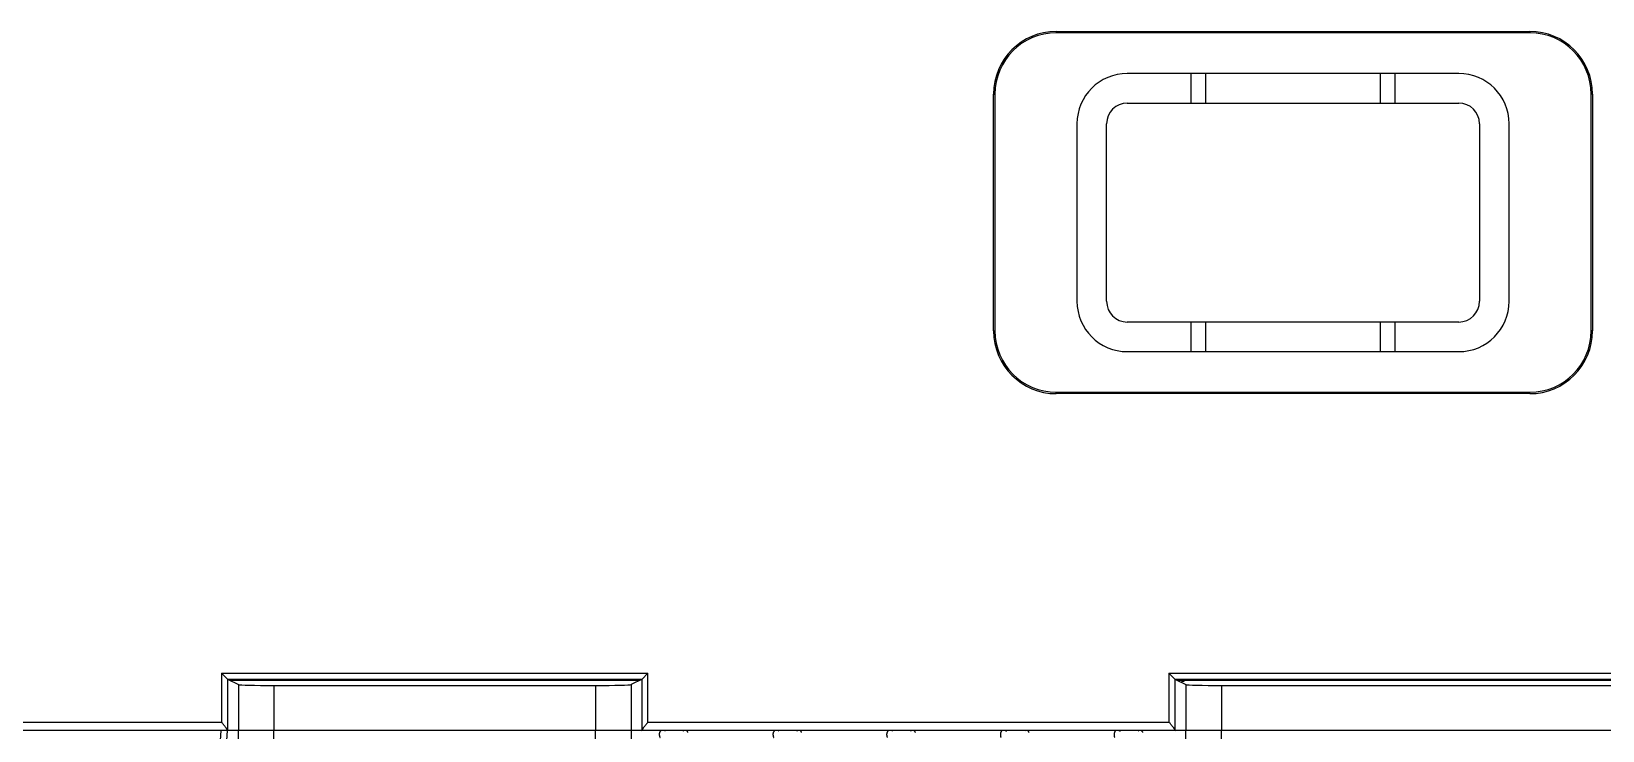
# Model space of a CAD drawing. Header units: millimetres. Extents: x 620 to 19791, y 2539 to 6969.
# Drawn here: x 14993.4 to 15126.1, y 4474.1 to 4533.1 of the extents above; entities that cross this region are included whole.
import ezdxf

# ---------------------------------------------------------------- set-up
doc = ezdxf.new("R2010")
doc.units = ezdxf.units.MM

# ---------------------------------------------------------------- blocks, each defined once
blk = doc.blocks.new('DTGFH')
at = {"color": 7, "linetype": 'Continuous'}
for p, q in [((9401.05, 4441.2), (8801.05, 4441.2)), ((9183.31, 4438.2), (9183.52, 4441.2)), ((9183.82, 4437.95), (9184.05, 4441.2)), ((9184.96, 4437.33), (9184.96, 4441.2)), ((9187.96, 4437.4), (9187.96, 4441.2)), ((9215.14, 4437.4), (9215.14, 4441.2)), ((9218.14, 4441.2), (9218.14, 4437.33)), ((9221.03, 4441.14), (9220.93, 4441.2)), ((9222.56, 4441.14), (9222.59, 4441.2)), ((9230.64, 4441.14), (9230.53, 4441.2)), ((9232.16, 4441.14), (9232.19, 4441.2)), ((9240.24, 4441.14), (9240.14, 4441.2)), ((9241.77, 4441.14), (9241.8, 4441.2)), ((9249.74, 4441.2), (9249.85, 4441.14)), ((9251.4, 4441.2), (9251.37, 4441.14)), ((9259.34, 4441.2), (9259.45, 4441.14)), ((9261.01, 4441.2), (9260.97, 4441.14)), ((9265, 4437.33), (9265, 4441.2)), ((9268, 4437.4), (9268, 4441.2)), ((9254.05, 4162.75), (9294.05, 4162.75)), ((9254.05, 4162.75), (9254.05, 4162.63)), ((9294.05, 4162.63), (9254.05, 4162.63)), ((9294.05, 4162.75), (9294.05, 4162.63)), ((9288.05, 4159.2), (9260.05, 4159.2)), ((9265.45, 4156.7), (9265.45, 4159.2)), ((9266.65, 4159.2), (9266.65, 4156.7)), ((9281.45, 4156.7), (9281.45, 4159.2)), ((9282.65, 4159.2), (9282.65, 4156.7)), ((9248.75, 4157.45), (9248.86, 4157.45)), ((9248.75, 4137.45), (9248.75, 4157.45)), ((9248.86, 4157.45), (9248.86, 4137.45)), ((9260.05, 4156.7), (9288.05, 4156.7)), ((9299.35, 4157.45), (9299.23, 4157.45)), ((9299.23, 4137.45), (9299.23, 4157.45)), ((9299.35, 4157.45), (9299.35, 4137.45)), ((9255.8, 4154.95), (9255.8, 4139.95)), ((9258.3, 4139.95), (9258.3, 4154.95)), ((9289.8, 4154.95), (9289.8, 4139.95)), ((9292.3, 4139.95), (9292.3, 4154.95)), ((9288.05, 4138.2), (9260.05, 4138.2)), ((9265.45, 4135.7), (9265.45, 4138.2)), ((9266.65, 4138.2), (9266.65, 4135.7)), ((9281.45, 4135.7), (9281.45, 4138.2)), ((9282.65, 4138.2), (9282.65, 4135.7)), ((9248.75, 4137.45), (9248.86, 4137.45)), ((9299.35, 4137.45), (9299.23, 4137.45)), ((9260.05, 4135.7), (9288.05, 4135.7)), ((9254.05, 4132.27), (9294.05, 4132.27)), ((9254.05, 4132.15), (9254.05, 4132.27)), ((9294.05, 4132.15), (9254.05, 4132.15)), ((9294.05, 4132.15), (9294.05, 4132.27)), ((9183.53, 4108.53), (9219.56, 4108.53)), ((9183.53, 4108.53), (9184.03, 4108.04)), ((9183.53, 4108.53), (9183.53, 4104.4)), ((9184.03, 4108.04), (9184.03, 4103.74)), ((9184.03, 4108.03), (9219.06, 4108.03)), ((9184.03, 4108.03), (9184.96, 4107.57)), ((9184.21, 4107.95), (9218.89, 4107.95)), ((9184.96, 4107.57), (9184.96, 4103.7)), ((9187.96, 4107.5), (9215.14, 4107.5)), ((9187.96, 4107.5), (9187.96, 4103.7)), ((9215.14, 4107.5), (9215.14, 4103.7)), ((9219.06, 4108.03), (9218.14, 4107.57)), ((9218.14, 4107.57), (9218.14, 4103.7)), ((9219.06, 4108.04), (9219.56, 4108.53)), ((9219.06, 4103.74), (9219.06, 4108.04)), ((9219.56, 4104.4), (9219.56, 4108.53)), ((9263.57, 4108.53), (9322.52, 4108.53)), ((9263.57, 4108.53), (9264.07, 4108.04)), ((9263.57, 4108.53), (9263.57, 4104.4)), ((9264.07, 4108.04), (9264.07, 4103.74)), ((9264.07, 4108.03), (9322.02, 4108.03)), ((9264.07, 4108.03), (9265, 4107.57)), ((9264.25, 4107.95), (9321.85, 4107.95)), ((9265, 4107.57), (9265, 4103.7)), ((9268, 4107.5), (9318.1, 4107.5)), ((9268, 4107.5), (9268, 4103.7)), ((9401.05, 4103.7), (8801.55, 4103.7)), ((9055.19, 4104.4), (9183.53, 4104.4)), ((9219.56, 4104.4), (9263.57, 4104.4))]:
    blk.add_line(p, q, dxfattribs=at)
for centre, radius, start, end in [((9254.05, 4157.45), 5.3, 90, 180), ((9254.05, 4157.45), 5.18, 90, 180), ((9294.05, 4157.45), 5.3, 0, 90), ((9294.05, 4157.45), 5.18, 0, 90), ((9260.05, 4154.95), 4.25, 90, 180), ((9288.05, 4154.95), 4.25, 0, 90), ((9260.05, 4154.95), 1.75, 90, 180), ((9288.05, 4154.95), 1.75, 0, 90), ((9260.05, 4139.95), 4.25, 180, 270), ((9260.05, 4139.95), 1.75, 180, 270), ((9288.05, 4139.95), 4.25, 270, 0), ((9288.05, 4139.95), 1.75, 270, 0), ((9254.05, 4137.45), 5.3, 180, 270), ((9254.05, 4137.45), 5.18, 180, 270), ((9294.05, 4137.45), 5.3, 270, 0), ((9294.05, 4137.45), 5.18, 270, 0)]:
    blk.add_arc(centre, radius, start, end, dxfattribs=at)
at = {"color": 4, "linetype": 'Continuous'}
blk.add_arc((9262.05, 4114.58), 7.25, 290.4383, 293.8908, dxfattribs=at)
at = {"color": 7, "linetype": 'Continuous'}
for centre, major_axis, ratio, start_param, end_param in [((9219.05, 4440.5), (0, 0.7), 0.052408, -0.329, 0), ((9264.09, 4440.5), (0, 0.7), 0.052408, 0, 0.329), ((9184.03, 4108.53), (0, 0.5), 0.052408, -3.193953, -3.167773), ((9187.96, 4107.58), (3, 0), 0.026186, -3.089233, -1.570796), ((9215.14, 4107.58), (3, 0), 0.026186, -1.570796, -0.05236), ((9219.06, 4108.53), (0, 0.5), 0.052408, -3.115413, -3.089233), ((9264.07, 4108.53), (0, 0.5), 0.052408, -3.193953, -3.167773), ((9268, 4107.58), (3, 0), 0.026186, -3.089233, -1.570796), ((9184.04, 4104.4), (0, 0.7), 0.052408, -3.470593, -3.141593), ((9219.05, 4104.4), (0, 0.7), 0.052408, -3.141593, -2.812592), ((9264.09, 4104.4), (0, 0.7), 0.052408, -3.470593, -3.141593)]:
    blk.add_ellipse(centre, major_axis=major_axis, ratio=ratio, start_param=start_param, end_param=end_param, dxfattribs=at)
for points, knots in [([(9220.6, 4441.2), (9220.6, 4441.2), (9220.61, 4441.2), (9220.61, 4441.2), (9220.62, 4441.2), (9220.62, 4441.2), (9220.62, 4441.19), (9220.62, 4441.19), (9220.62, 4441.19), (9220.62, 4441.18), (9220.62, 4441.17), (9220.61, 4441.16), (9220.61, 4441.15), (9220.6, 4441.14), (9220.59, 4441.13), (9220.58, 4441.11), (9220.57, 4441.09), (9220.56, 4441.06), (9220.54, 4441.02), (9220.53, 4440.98), (9220.52, 4440.93), (9220.51, 4440.88), (9220.51, 4440.82), (9220.52, 4440.76), (9220.54, 4440.7), (9220.56, 4440.64), (9220.58, 4440.61), (9220.59, 4440.59)], [0, 0, 0, 0, 0.012577, 0.017811, 0.022415, 0.026524, 0.030371, 0.038422, 0.043171, 0.048577, 0.06156, 0.077442, 0.095999, 0.116978, 0.140127, 0.165209, 0.192065, 0.250601, 0.315018, 0.384942, 0.460136, 0.540384, 0.625394, 0.714676, 0.807485, 0.902935, 1, 1, 1, 1]), ([(9222.94, 4441.04), (9222.93, 4441.05), (9222.92, 4441.07), (9222.9, 4441.11), (9222.88, 4441.13), (9222.87, 4441.15), (9222.86, 4441.16), (9222.85, 4441.17), (9222.84, 4441.17), (9222.84, 4441.18), (9222.83, 4441.19), (9222.83, 4441.19), (9222.83, 4441.19), (9222.83, 4441.2), (9222.83, 4441.2), (9222.83, 4441.2), (9222.83, 4441.2), (9222.84, 4441.2), (9222.84, 4441.2)], [0, 0, 0, 0, 0.204317, 0.392896, 0.563403, 0.640806, 0.712092, 0.776327, 0.832529, 0.879525, 0.916233, 0.930591, 0.942394, 0.959733, 0.967501, 0.976309, 0.987004, 1, 1, 1, 1]), ([(9230.21, 4441.2), (9230.21, 4441.2), (9230.21, 4441.2), (9230.22, 4441.2), (9230.22, 4441.2), (9230.22, 4441.2), (9230.22, 4441.19), (9230.23, 4441.19), (9230.22, 4441.19), (9230.22, 4441.18), (9230.22, 4441.17), (9230.22, 4441.16), (9230.21, 4441.15), (9230.2, 4441.14), (9230.2, 4441.13), (9230.19, 4441.11), (9230.18, 4441.09), (9230.16, 4441.06), (9230.15, 4441.02), (9230.13, 4440.98), (9230.12, 4440.93), (9230.12, 4440.88), (9230.12, 4440.82), (9230.13, 4440.76), (9230.14, 4440.7), (9230.16, 4440.64), (9230.18, 4440.61), (9230.19, 4440.59)], [0, 0, 0, 0, 0.012577, 0.017811, 0.022415, 0.026524, 0.030371, 0.038422, 0.043171, 0.048577, 0.06156, 0.077442, 0.095999, 0.116978, 0.140127, 0.165209, 0.192065, 0.250601, 0.315018, 0.384942, 0.460136, 0.540384, 0.625394, 0.714676, 0.807485, 0.902935, 1, 1, 1, 1]), ([(9232.54, 4441.04), (9232.54, 4441.05), (9232.52, 4441.07), (9232.5, 4441.11), (9232.48, 4441.13), (9232.47, 4441.15), (9232.46, 4441.16), (9232.45, 4441.17), (9232.45, 4441.17), (9232.44, 4441.18), (9232.44, 4441.19), (9232.43, 4441.19), (9232.43, 4441.19), (9232.43, 4441.2), (9232.43, 4441.2), (9232.44, 4441.2), (9232.44, 4441.2), (9232.44, 4441.2), (9232.44, 4441.2)], [0, 0, 0, 0, 0.204317, 0.392896, 0.563403, 0.640806, 0.712092, 0.776327, 0.832529, 0.879525, 0.916233, 0.930591, 0.942394, 0.959733, 0.967501, 0.976309, 0.987004, 1, 1, 1, 1]), ([(9239.81, 4441.2), (9239.81, 4441.2), (9239.82, 4441.2), (9239.82, 4441.2), (9239.82, 4441.2), (9239.83, 4441.2), (9239.83, 4441.19), (9239.83, 4441.19), (9239.83, 4441.19), (9239.83, 4441.18), (9239.83, 4441.17), (9239.82, 4441.16), (9239.81, 4441.15), (9239.81, 4441.14), (9239.8, 4441.13), (9239.79, 4441.11), (9239.78, 4441.09), (9239.77, 4441.06), (9239.75, 4441.02), (9239.74, 4440.98), (9239.73, 4440.93), (9239.72, 4440.88), (9239.72, 4440.82), (9239.73, 4440.76), (9239.74, 4440.7), (9239.77, 4440.64), (9239.79, 4440.61), (9239.8, 4440.59)], [0, 0, 0, 0, 0.012577, 0.017811, 0.022415, 0.026524, 0.030371, 0.038422, 0.043171, 0.048577, 0.06156, 0.077442, 0.095999, 0.116978, 0.140127, 0.165209, 0.192065, 0.250601, 0.315018, 0.384942, 0.460136, 0.540384, 0.625394, 0.714676, 0.807485, 0.902935, 1, 1, 1, 1]), ([(9242.15, 4441.04), (9242.14, 4441.05), (9242.13, 4441.07), (9242.11, 4441.11), (9242.09, 4441.13), (9242.07, 4441.15), (9242.07, 4441.16), (9242.06, 4441.17), (9242.05, 4441.17), (9242.04, 4441.18), (9242.04, 4441.19), (9242.04, 4441.19), (9242.04, 4441.19), (9242.04, 4441.2), (9242.04, 4441.2), (9242.04, 4441.2), (9242.04, 4441.2), (9242.04, 4441.2), (9242.04, 4441.2)], [0, 0, 0, 0, 0.204316, 0.392897, 0.563407, 0.640809, 0.712098, 0.776334, 0.832531, 0.879528, 0.916238, 0.930594, 0.942393, 0.959731, 0.967497, 0.976306, 0.987002, 1, 1, 1, 1]), ([(9249.41, 4441.2), (9249.42, 4441.2), (9249.42, 4441.2), (9249.43, 4441.2), (9249.43, 4441.2), (9249.43, 4441.2), (9249.43, 4441.19), (9249.43, 4441.19), (9249.43, 4441.19), (9249.43, 4441.18), (9249.43, 4441.17), (9249.42, 4441.16), (9249.42, 4441.15), (9249.41, 4441.14), (9249.4, 4441.13), (9249.4, 4441.11), (9249.38, 4441.09), (9249.37, 4441.06), (9249.36, 4441.02), (9249.34, 4440.98), (9249.33, 4440.93), (9249.33, 4440.88), (9249.33, 4440.82), (9249.33, 4440.76), (9249.35, 4440.7), (9249.37, 4440.64), (9249.39, 4440.61), (9249.4, 4440.59)], [0, 0, 0, 0, 0.012577, 0.017811, 0.022415, 0.026524, 0.030371, 0.038422, 0.043171, 0.048577, 0.06156, 0.077442, 0.095999, 0.116978, 0.140127, 0.165209, 0.192065, 0.250601, 0.315018, 0.384942, 0.460136, 0.540384, 0.625394, 0.714676, 0.807485, 0.902935, 1, 1, 1, 1]), ([(9251.75, 4441.04), (9251.74, 4441.05), (9251.73, 4441.07), (9251.71, 4441.11), (9251.69, 4441.13), (9251.68, 4441.15), (9251.67, 4441.16), (9251.66, 4441.17), (9251.65, 4441.17), (9251.65, 4441.18), (9251.64, 4441.19), (9251.64, 4441.19), (9251.64, 4441.19), (9251.64, 4441.2), (9251.64, 4441.2), (9251.64, 4441.2), (9251.65, 4441.2), (9251.65, 4441.2), (9251.65, 4441.2)], [0, 0, 0, 0, 0.204317, 0.392896, 0.563403, 0.640806, 0.712092, 0.776327, 0.832529, 0.879525, 0.916233, 0.930591, 0.942394, 0.959733, 0.967501, 0.976309, 0.987004, 1, 1, 1, 1]), ([(9259.02, 4441.2), (9259.02, 4441.2), (9259.02, 4441.2), (9259.03, 4441.2), (9259.03, 4441.2), (9259.03, 4441.2), (9259.04, 4441.19), (9259.04, 4441.19), (9259.04, 4441.19), (9259.04, 4441.18), (9259.03, 4441.17), (9259.03, 4441.16), (9259.02, 4441.15), (9259.02, 4441.14), (9259.01, 4441.13), (9259, 4441.11), (9258.99, 4441.09), (9258.97, 4441.06), (9258.96, 4441.02), (9258.95, 4440.98), (9258.94, 4440.93), (9258.93, 4440.88), (9258.93, 4440.82), (9258.94, 4440.76), (9258.95, 4440.7), (9258.97, 4440.64), (9259, 4440.61), (9259.01, 4440.59)], [0, 0, 0, 0, 0.012577, 0.017811, 0.022415, 0.026524, 0.030371, 0.038422, 0.043171, 0.048577, 0.06156, 0.077442, 0.095999, 0.116978, 0.140127, 0.165209, 0.192065, 0.250601, 0.315018, 0.384942, 0.460136, 0.540384, 0.625394, 0.714676, 0.807485, 0.902935, 1, 1, 1, 1]), ([(9261.36, 4441.04), (9261.35, 4441.05), (9261.34, 4441.07), (9261.31, 4441.11), (9261.3, 4441.13), (9261.28, 4441.15), (9261.27, 4441.16), (9261.27, 4441.17), (9261.26, 4441.17), (9261.25, 4441.18), (9261.25, 4441.19), (9261.25, 4441.19), (9261.25, 4441.19), (9261.25, 4441.2), (9261.25, 4441.2), (9261.25, 4441.2), (9261.25, 4441.2), (9261.25, 4441.2), (9261.25, 4441.2)], [0, 0, 0, 0, 0.204317, 0.392896, 0.563403, 0.640806, 0.712092, 0.776327, 0.832529, 0.879525, 0.916233, 0.930591, 0.942394, 0.959733, 0.967501, 0.976309, 0.987004, 1, 1, 1, 1]), ([(9184.03, 4103.74), (9184.03, 4103.74), (9184.03, 4103.75), (9184.03, 4103.76), (9184.02, 4103.77), (9184.01, 4103.8), (9183.99, 4103.82), (9183.97, 4103.86), (9183.94, 4103.9), (9183.9, 4103.95), (9183.85, 4104.02), (9183.77, 4104.11), (9183.7, 4104.21), (9183.62, 4104.3), (9183.56, 4104.37), (9183.53, 4104.4)], [0, 0, 0, 0, 0.013463, 0.028958, 0.046471, 0.065932, 0.110248, 0.160922, 0.216933, 0.277361, 0.408429, 0.549248, 0.696374, 0.84732, 1, 1, 1, 1]), ([(9219.56, 4104.4), (9219.54, 4104.37), (9219.48, 4104.3), (9219.4, 4104.21), (9219.32, 4104.11), (9219.25, 4104.02), (9219.19, 4103.95), (9219.15, 4103.9), (9219.13, 4103.86), (9219.1, 4103.82), (9219.09, 4103.8), (9219.08, 4103.77), (9219.07, 4103.76), (9219.07, 4103.75), (9219.06, 4103.74), (9219.06, 4103.74)], [0, 0, 0, 0, 0.152678, 0.303619, 0.450743, 0.591561, 0.722626, 0.783052, 0.839064, 0.889738, 0.93406, 0.953523, 0.971039, 0.986537, 1, 1, 1, 1]), ([(9264.07, 4103.74), (9264.07, 4103.74), (9264.07, 4103.75), (9264.07, 4103.76), (9264.06, 4103.77), (9264.05, 4103.8), (9264.03, 4103.82), (9264.01, 4103.86), (9263.98, 4103.9), (9263.94, 4103.95), (9263.89, 4104.02), (9263.81, 4104.11), (9263.74, 4104.21), (9263.66, 4104.3), (9263.6, 4104.37), (9263.57, 4104.4)], [0, 0, 0, 0, 0.013463, 0.028958, 0.046471, 0.065932, 0.110248, 0.160922, 0.216933, 0.277361, 0.408429, 0.549248, 0.696374, 0.84732, 1, 1, 1, 1])]:
    blk.add_open_spline(points, degree=3, knots=knots, dxfattribs=at)
blk = doc.blocks.new('*U116')
blk.add_blockref('DTGFH', (-9101.05, -4276.2))
blk = doc.blocks.new('*U117')
at = {"color": 0, "linetype": 'ByBlock', "lineweight": -2, "transparency": 16777216}
for p in [(600, 675), (600, 337.5)]:
    blk.add_blockref('*U116', p, dxfattribs=at)

msp = doc.modelspace()

# ---------------------------------------------------------------- block references
msp.add_blockref('*U117', (14326.96016, 3971.56341))

doc.saveas('drawing.dxf')
